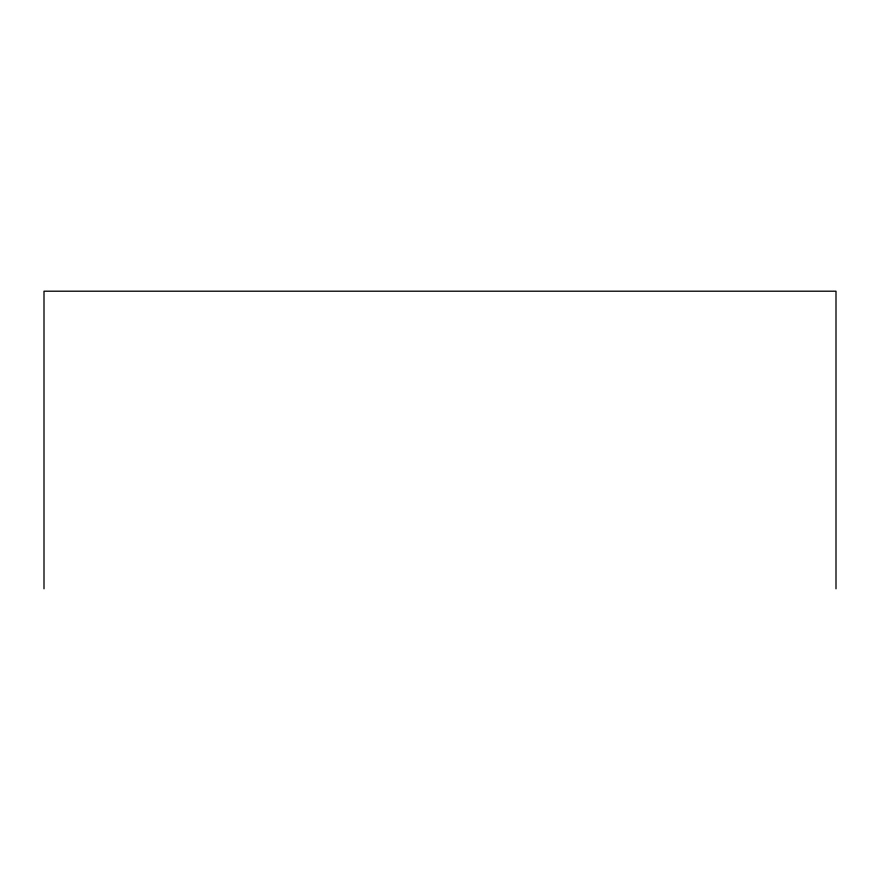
<?xml version="1.0" encoding="UTF-8"?>
<svg xmlns="http://www.w3.org/2000/svg" width="880" height="880" viewBox="0 0 880 880"><rect width="100%" height="100%" fill="white"/><g stroke="black" fill="none" stroke-linecap="round" stroke-linejoin="round"><path stroke-width="1.32" d="M836 588.797L836 291.203L44 291.203L44 588.797"/></g></svg>
